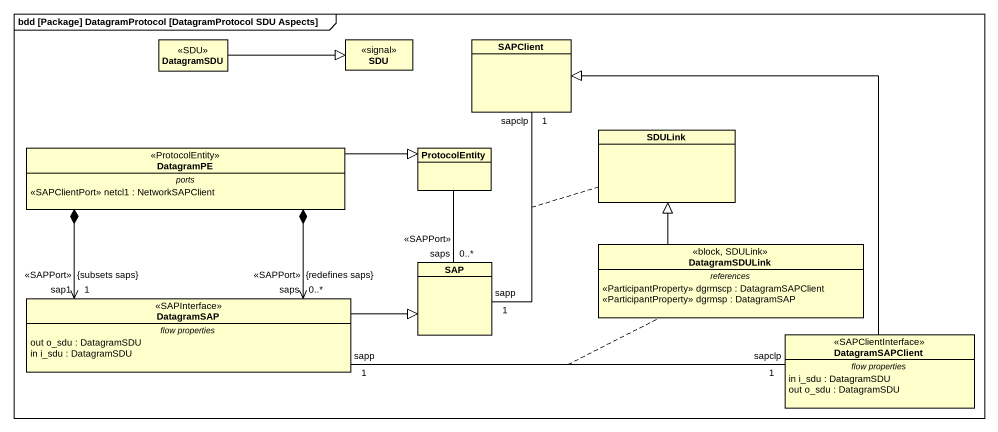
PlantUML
@startuml
mainframe bdd [Package] DatagramProtocol [DatagramProtocol SDU Aspects]
hide circle
hide empty members
class DatagramSDU <<SDU>>
class SDU <<signal>>
class SAPClient
class SDULink
class DatagramPE <<ProtocolEntity>> {
  -- ports --
  <<SAPClientPort>> netcl1 : NetworkSAPClient
}
class ProtocolEntity
class DatagramSDULink <<block, SDULink>> {
  -- references --
  <<ParticipantProperty>> dgrmscp : DatagramSAPClient
  <<ParticipantProperty>> dgrmsp : DatagramSAP
}
class SAP
class DatagramSAP <<SAPInterface>> {
  -- flow properties --
  out o_sdu : DatagramSDU
  in i_sdu : DatagramSDU
}
class DatagramSAPClient <<SAPClientInterface>> {
  -- flow properties --
  in i_sdu : DatagramSDU
  out o_sdu : DatagramSDU
}
DatagramSDU -right-|> SDU
SAPClient "sapclp\n1" -- "sapp\n1" SAP
(SAPClient, SAP) .. SDULink
DatagramPE -right-|> ProtocolEntity
DatagramSDULink -up-|> SDULink
SAP "saps\n<<SAPPort>>\n0..*" -up- ProtocolEntity
DatagramSAP "sap1\n<<SAPPort>>\n1\n{subsets saps}" <-up-* DatagramPE
DatagramSAP "saps\n<<SAPPort>>\n0..*\n{redefines saps}" <-up-* DatagramPE
DatagramSAP -right-|> SAP
DatagramSAP "sapp\n1" -right- "sapclp\n1" DatagramSAPClient
(DatagramSAP, DatagramSAPClient) .. DatagramSDULink
DatagramSAPClient -up-|> SAPClient
@enduml
